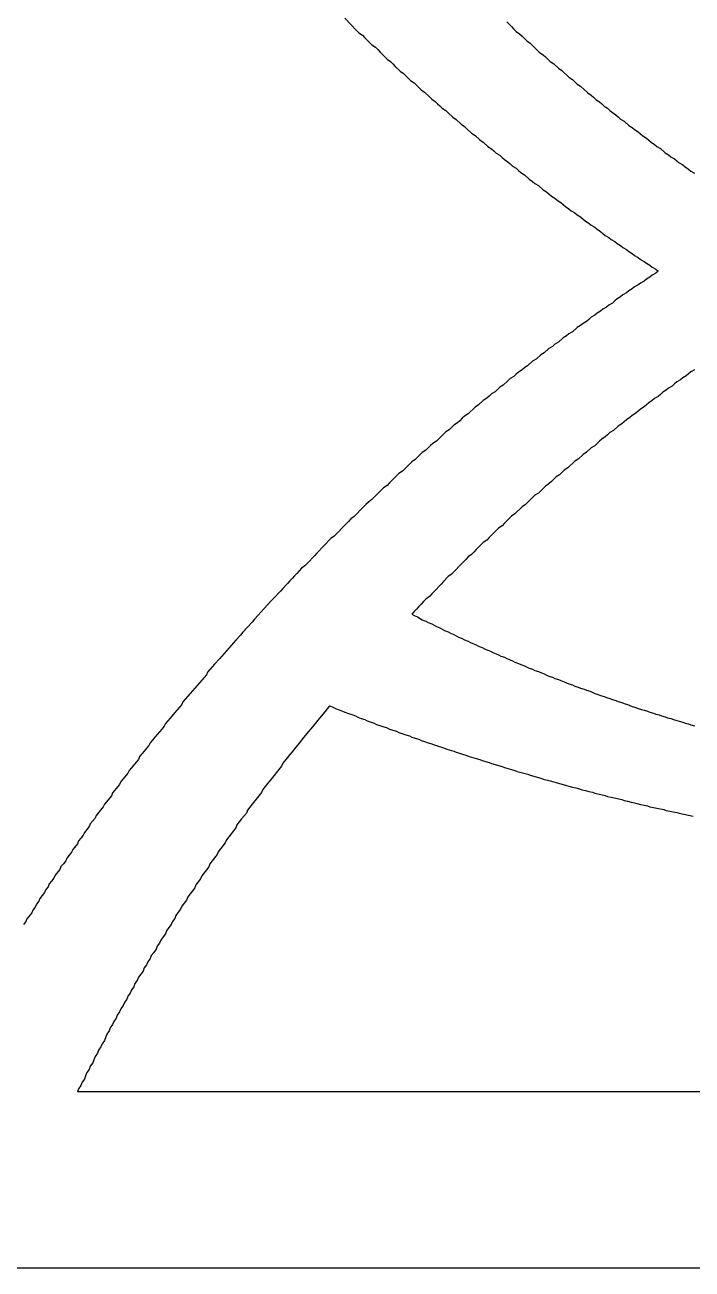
# Model space of a CAD drawing. Header units: millimetres. Extents: x -83618 to -12593, y -3271 to 55593.
# Drawn here: x -14522.22 to -14516.53, y -2847.49 to -2836.88 of the extents above; entities that cross this region are included whole.
import ezdxf

# ---------------------------------------------------------------- set-up
doc = ezdxf.new("R2010")
doc.units = ezdxf.units.MM

# ---------------------------------------------------------------- blocks, each defined once
blk = doc.blocks.new('ALUMINTECHNO-NEW-2AH67-ANKERS$3', base_point=(-108.517044, -515.146592))
at = {"color": 7, "linetype": 'Continuous'}
for p, q in [((-101.497141, -502.300182), (-101.497141, -485.300181)), ((-99.997163, -486.799756), (-99.997163, -496.055376)), ((-97.620221, -490.92637), (-97.644221, -490.80637)), ((-96.866221, -490.82637), (-96.873221, -490.79637)), ((-96.858221, -490.84637), (-96.866221, -490.82637)), ((-96.851221, -490.87637), (-96.858221, -490.84637)), ((-93.855221, -490.82637), (-93.889221, -490.86637)), ((-93.838221, -490.79637), (-93.855221, -490.82637)), ((-92.143221, -490.82637), (-92.160221, -490.79637)), ((-92.126221, -490.84637), (-92.143221, -490.82637)), ((-92.108221, -490.87637), (-92.126221, -490.84637)), ((-97.614221, -490.94637), (-97.620221, -490.92637)), ((-97.596221, -491.03637), (-97.614221, -490.94637)), ((-96.843221, -490.89637), (-96.851221, -490.87637)), ((-96.836221, -490.92637), (-96.843221, -490.89637)), ((-96.828221, -490.94637), (-96.836221, -490.92637)), ((-96.821221, -490.97637), (-96.828221, -490.94637)), ((-93.942221, -490.94637), (-93.959221, -490.96637)), ((-93.924221, -490.91637), (-93.942221, -490.94637)), ((-93.907221, -490.89637), (-93.924221, -490.91637)), ((-93.889221, -490.86637), (-93.907221, -490.89637)), ((-92.091221, -490.89637), (-92.108221, -490.87637)), ((-92.074221, -490.92637), (-92.091221, -490.89637)), ((-92.056221, -490.94637), (-92.074221, -490.92637)), ((-92.039221, -490.96637), (-92.056221, -490.94637)), ((-97.589221, -491.05637), (-97.596221, -491.03637)), ((-97.577221, -491.11637), (-97.589221, -491.05637)), ((-96.813221, -490.99637), (-96.821221, -490.97637)), ((-96.805221, -491.02637), (-96.813221, -490.99637)), ((-96.798221, -491.04637), (-96.805221, -491.02637)), ((-96.790221, -491.07637), (-96.798221, -491.04637)), ((-94.012221, -491.03637), (-94.030221, -491.06637)), ((-93.995221, -491.01637), (-94.012221, -491.03637)), ((-93.977221, -490.98637), (-93.995221, -491.01637)), ((-93.959221, -490.96637), (-93.977221, -490.98637)), ((-92.022221, -490.99637), (-92.039221, -490.96637)), ((-92.004221, -491.01637), (-92.022221, -490.99637)), ((-91.987221, -491.04637), (-92.004221, -491.01637)), ((-91.951221, -491.08637), (-91.987221, -491.04637)), ((-97.570221, -491.14637), (-97.577221, -491.11637)), ((-97.564221, -491.17637), (-97.570221, -491.14637)), ((-96.782221, -491.09637), (-96.790221, -491.07637)), ((-96.774221, -491.12637), (-96.782221, -491.09637)), ((-96.766221, -491.14637), (-96.774221, -491.12637)), ((-96.758221, -491.17637), (-96.766221, -491.14637)), ((-94.101221, -491.15637), (-94.119221, -491.18637)), ((-94.083221, -491.13637), (-94.101221, -491.15637)), ((-94.065221, -491.10637), (-94.083221, -491.13637)), ((-94.048221, -491.08637), (-94.065221, -491.10637)), ((-94.030221, -491.06637), (-94.048221, -491.08637)), ((-93.030221, -491.15637), (-93.047221, -491.17637)), ((-93.014221, -491.12637), (-93.030221, -491.15637)), ((-92.997221, -491.10637), (-93.014221, -491.12637)), ((-92.980221, -491.12637), (-92.997221, -491.10637)), ((-92.964221, -491.15637), (-92.980221, -491.12637)), ((-92.947221, -491.17637), (-92.964221, -491.15637)), ((-91.934221, -491.11637), (-91.951221, -491.08637)), ((-91.916221, -491.13637), (-91.934221, -491.11637)), ((-91.898221, -491.16637), (-91.916221, -491.13637)), ((-91.862221, -491.20637), (-91.898221, -491.16637)), ((-97.557221, -491.19637), (-97.564221, -491.17637)), ((-97.551221, -491.22637), (-97.557221, -491.19637)), ((-97.544221, -491.25637), (-97.551221, -491.22637)), ((-97.538221, -491.28637), (-97.544221, -491.25637)), ((-96.750221, -491.19637), (-96.758221, -491.17637)), ((-96.742221, -491.22637), (-96.750221, -491.19637)), ((-96.734221, -491.24637), (-96.742221, -491.22637)), ((-96.726221, -491.27637), (-96.734221, -491.24637)), ((-94.173221, -491.25637), (-94.209221, -491.29637)), ((-94.155221, -491.22637), (-94.173221, -491.25637)), ((-94.119221, -491.18637), (-94.155221, -491.22637)), ((-93.098221, -491.25637), (-93.115221, -491.27637)), ((-93.081221, -491.22637), (-93.098221, -491.25637)), ((-93.064221, -491.20637), (-93.081221, -491.22637)), ((-93.047221, -491.17637), (-93.064221, -491.20637)), ((-92.930221, -491.20637), (-92.947221, -491.17637)), ((-92.914221, -491.22637), (-92.930221, -491.20637)), ((-92.897221, -491.25637), (-92.914221, -491.22637)), ((-92.880221, -491.27637), (-92.897221, -491.25637)), ((-91.844221, -491.23637), (-91.862221, -491.20637)), ((-91.827221, -491.25637), (-91.844221, -491.23637)), ((-91.809221, -491.27637), (-91.827221, -491.25637)), ((-97.531221, -491.30637), (-97.538221, -491.28637)), ((-97.524221, -491.33637), (-97.531221, -491.30637)), ((-97.518221, -491.36637), (-97.524221, -491.33637)), ((-97.511221, -491.39637), (-97.518221, -491.36637)), ((-96.718221, -491.29637), (-96.726221, -491.27637)), ((-96.710221, -491.32637), (-96.718221, -491.29637)), ((-96.701221, -491.34637), (-96.710221, -491.32637)), ((-96.693221, -491.36637), (-96.701221, -491.34637)), ((-96.685221, -491.39637), (-96.693221, -491.36637)), ((-94.264221, -491.37637), (-94.300221, -491.41637)), ((-94.245221, -491.34637), (-94.264221, -491.37637)), ((-94.227221, -491.32637), (-94.245221, -491.34637)), ((-94.209221, -491.29637), (-94.227221, -491.32637)), ((-93.183221, -491.37637), (-93.200221, -491.40637)), ((-93.166221, -491.35637), (-93.183221, -491.37637)), ((-93.149221, -491.32637), (-93.166221, -491.35637)), ((-93.132221, -491.30637), (-93.149221, -491.32637)), ((-93.115221, -491.27637), (-93.132221, -491.30637)), ((-92.863221, -491.30637), (-92.880221, -491.27637)), ((-92.846221, -491.32637), (-92.863221, -491.30637)), ((-92.829221, -491.35637), (-92.846221, -491.32637)), ((-92.812221, -491.37637), (-92.829221, -491.35637)), ((-92.795221, -491.40637), (-92.812221, -491.37637)), ((-91.790221, -491.30637), (-91.809221, -491.27637)), ((-91.772221, -491.32637), (-91.790221, -491.30637)), ((-91.754221, -491.35637), (-91.772221, -491.32637)), ((-91.718221, -491.39637), (-91.754221, -491.35637)), ((-97.504221, -491.41637), (-97.511221, -491.39637)), ((-97.483221, -491.50637), (-97.504221, -491.41637)), ((-96.676221, -491.41637), (-96.685221, -491.39637)), ((-96.668221, -491.44637), (-96.676221, -491.41637)), ((-96.659221, -491.46637), (-96.668221, -491.44637)), ((-96.651221, -491.49637), (-96.659221, -491.46637)), ((-94.319221, -491.44637), (-94.355221, -491.48637)), ((-94.300221, -491.41637), (-94.319221, -491.44637)), ((-93.251221, -491.47637), (-93.269221, -491.49637)), ((-93.234221, -491.45637), (-93.251221, -491.47637)), ((-93.217221, -491.42637), (-93.234221, -491.45637)), ((-93.200221, -491.40637), (-93.217221, -491.42637)), ((-92.778221, -491.42637), (-92.795221, -491.40637)), ((-92.761221, -491.45637), (-92.778221, -491.42637)), ((-92.744221, -491.47637), (-92.761221, -491.45637)), ((-92.727221, -491.50637), (-92.744221, -491.47637)), ((-91.700221, -491.42637), (-91.718221, -491.39637)), ((-91.681221, -491.44637), (-91.700221, -491.42637)), ((-91.663221, -491.46637), (-91.681221, -491.44637)), ((-91.645221, -491.49637), (-91.663221, -491.46637)), ((-97.477221, -491.53637), (-97.483221, -491.50637)), ((-97.469221, -491.55637), (-97.477221, -491.53637)), ((-97.448221, -491.64637), (-97.469221, -491.55637)), ((-96.642221, -491.51637), (-96.651221, -491.49637)), ((-96.633221, -491.54637), (-96.642221, -491.51637)), ((-96.625221, -491.56637), (-96.633221, -491.54637)), ((-96.616221, -491.59637), (-96.625221, -491.56637)), ((-94.430221, -491.58637), (-94.448221, -491.60637)), ((-94.411221, -491.55637), (-94.430221, -491.58637)), ((-94.392221, -491.53637), (-94.411221, -491.55637)), ((-94.374221, -491.51637), (-94.392221, -491.53637)), ((-94.355221, -491.48637), (-94.374221, -491.51637)), ((-93.320221, -491.57637), (-93.338221, -491.59637)), ((-93.303221, -491.54637), (-93.320221, -491.57637)), ((-93.286221, -491.52637), (-93.303221, -491.54637)), ((-93.269221, -491.49637), (-93.286221, -491.52637)), ((-92.710221, -491.52637), (-92.727221, -491.50637)), ((-92.692221, -491.55637), (-92.710221, -491.52637)), ((-92.658221, -491.59637), (-92.692221, -491.55637)), ((-91.626221, -491.51637), (-91.645221, -491.49637)), ((-91.608221, -491.53637), (-91.626221, -491.51637)), ((-91.589221, -491.56637), (-91.608221, -491.53637)), ((-91.570221, -491.58637), (-91.589221, -491.56637)), ((-91.552221, -491.60637), (-91.570221, -491.58637)), ((-97.441221, -491.66637), (-97.448221, -491.64637)), ((-97.434221, -491.69637), (-97.441221, -491.66637)), ((-97.426221, -491.72637), (-97.434221, -491.69637)), ((-96.607221, -491.61637), (-96.616221, -491.59637)), ((-96.598221, -491.64637), (-96.607221, -491.61637)), ((-96.580221, -491.68637), (-96.598221, -491.64637)), ((-96.571221, -491.71637), (-96.580221, -491.68637)), ((-94.504221, -491.67637), (-94.542221, -491.71637)), ((-94.486221, -491.64637), (-94.504221, -491.67637)), ((-94.448221, -491.60637), (-94.486221, -491.64637)), ((-93.408221, -491.69637), (-93.425221, -491.71637)), ((-93.390221, -491.67637), (-93.408221, -491.69637)), ((-93.373221, -491.64637), (-93.390221, -491.67637)), ((-93.355221, -491.62637), (-93.373221, -491.64637)), ((-93.338221, -491.59637), (-93.355221, -491.62637)), ((-92.640221, -491.62637), (-92.658221, -491.59637)), ((-92.623221, -491.64637), (-92.640221, -491.62637)), ((-92.606221, -491.67637), (-92.623221, -491.64637)), ((-92.588221, -491.69637), (-92.606221, -491.67637)), ((-92.571221, -491.72637), (-92.588221, -491.69637)), ((-91.533221, -491.63637), (-91.552221, -491.60637)), ((-91.514221, -491.65637), (-91.533221, -491.63637)), ((-91.496221, -491.67637), (-91.514221, -491.65637)), ((-91.477221, -491.70637), (-91.496221, -491.67637)), ((-97.419221, -491.75637), (-97.426221, -491.72637)), ((-97.412221, -491.77637), (-97.419221, -491.75637)), ((-97.404221, -491.80637), (-97.412221, -491.77637)), ((-96.562221, -491.73637), (-96.571221, -491.71637)), ((-96.553221, -491.76637), (-96.562221, -491.73637)), ((-96.544221, -491.78637), (-96.553221, -491.76637)), ((-96.535221, -491.81637), (-96.544221, -491.78637)), ((-94.599221, -491.78637), (-94.618221, -491.81637)), ((-94.561221, -491.74637), (-94.599221, -491.78637)), ((-94.542221, -491.71637), (-94.561221, -491.74637)), ((-93.478221, -491.79637), (-93.514221, -491.83637)), ((-93.460221, -491.76637), (-93.478221, -491.79637)), ((-93.443221, -491.74637), (-93.460221, -491.76637)), ((-93.425221, -491.71637), (-93.443221, -491.74637)), ((-92.535221, -491.76637), (-92.571221, -491.72637)), ((-92.518221, -491.79637), (-92.535221, -491.76637)), ((-92.500221, -491.81637), (-92.518221, -491.79637)), ((-91.420221, -491.76637), (-91.477221, -491.70637)), ((-91.401221, -491.79637), (-91.420221, -491.76637)), ((-91.363221, -491.83637), (-91.401221, -491.79637)), ((-97.397221, -491.83637), (-97.404221, -491.80637)), ((-97.389221, -491.86637), (-97.397221, -491.83637)), ((-97.382221, -491.88637), (-97.389221, -491.86637)), ((-97.374221, -491.91637), (-97.382221, -491.88637)), ((-96.526221, -491.83637), (-96.535221, -491.81637)), ((-96.517221, -491.86637), (-96.526221, -491.83637)), ((-96.507221, -491.88637), (-96.517221, -491.86637)), ((-96.498221, -491.90637), (-96.507221, -491.88637)), ((-96.488221, -491.93637), (-96.498221, -491.90637)), ((-94.694221, -491.90637), (-94.714221, -491.92637)), ((-94.675221, -491.87637), (-94.694221, -491.90637)), ((-94.618221, -491.81637), (-94.675221, -491.87637)), ((-93.549221, -491.88637), (-93.567221, -491.91637)), ((-93.531221, -491.86637), (-93.549221, -491.88637)), ((-93.514221, -491.83637), (-93.531221, -491.86637)), ((-92.482221, -491.84637), (-92.500221, -491.81637)), ((-92.465221, -491.86637), (-92.482221, -491.84637)), ((-92.447221, -491.89637), (-92.465221, -491.86637)), ((-92.411221, -491.93637), (-92.447221, -491.89637)), ((-91.344221, -491.86637), (-91.363221, -491.83637)), ((-91.287221, -491.92637), (-91.344221, -491.86637)), ((-97.367221, -491.94637), (-97.374221, -491.91637)), ((-97.359221, -491.97637), (-97.367221, -491.94637)), ((-97.351221, -491.99637), (-97.359221, -491.97637)), ((-97.344221, -492.02637), (-97.351221, -491.99637)), ((-96.479221, -491.95637), (-96.488221, -491.93637)), ((-96.470221, -491.98637), (-96.479221, -491.95637)), ((-96.460221, -492.00637), (-96.470221, -491.98637)), ((-96.450221, -492.03637), (-96.460221, -492.00637)), ((-94.772221, -491.99637), (-94.791221, -492.01637)), ((-94.752221, -491.97637), (-94.772221, -491.99637)), ((-94.733221, -491.94637), (-94.752221, -491.97637)), ((-94.714221, -491.92637), (-94.733221, -491.94637)), ((-93.639221, -492.00637), (-93.657221, -492.03637)), ((-93.621221, -491.98637), (-93.639221, -492.00637)), ((-93.603221, -491.95637), (-93.621221, -491.98637)), ((-93.567221, -491.91637), (-93.603221, -491.95637)), ((-92.393221, -491.96637), (-92.411221, -491.93637)), ((-92.375221, -491.98637), (-92.393221, -491.96637)), ((-92.357221, -492.01637), (-92.375221, -491.98637)), ((-91.267221, -491.95637), (-91.287221, -491.92637)), ((-91.229221, -491.99637), (-91.267221, -491.95637)), ((-91.209221, -492.02637), (-91.229221, -491.99637)), ((-97.328221, -492.08637), (-97.344221, -492.02637)), ((-97.320221, -492.10637), (-97.328221, -492.08637)), ((-97.296221, -492.19637), (-97.320221, -492.10637)), ((-96.441221, -492.05637), (-96.450221, -492.03637)), ((-96.431221, -492.07637), (-96.441221, -492.05637)), ((-96.421221, -492.10637), (-96.431221, -492.07637)), ((-96.412221, -492.12637), (-96.421221, -492.10637)), ((-94.869221, -492.10637), (-94.889221, -492.12637)), ((-94.850221, -492.08637), (-94.869221, -492.10637)), ((-94.830221, -492.06637), (-94.850221, -492.08637)), ((-94.811221, -492.03637), (-94.830221, -492.06637)), ((-94.791221, -492.01637), (-94.811221, -492.03637)), ((-93.711221, -492.10637), (-93.747221, -492.14637)), ((-93.693221, -492.07637), (-93.711221, -492.10637)), ((-93.657221, -492.03637), (-93.693221, -492.07637)), ((-92.321221, -492.05637), (-92.357221, -492.01637)), ((-92.303221, -492.08637), (-92.321221, -492.05637)), ((-92.267221, -492.12637), (-92.303221, -492.08637)), ((-91.190221, -492.04637), (-91.209221, -492.02637)), ((-91.170221, -492.06637), (-91.190221, -492.04637)), ((-91.151221, -492.08637), (-91.170221, -492.06637)), ((-91.131221, -492.11637), (-91.151221, -492.08637)), ((-91.111221, -492.13637), (-91.131221, -492.11637)), ((-97.288221, -492.21637), (-97.296221, -492.19637)), ((-97.264221, -492.30637), (-97.288221, -492.21637)), ((-96.402221, -492.15637), (-96.412221, -492.12637)), ((-96.392221, -492.17637), (-96.402221, -492.15637)), ((-96.382221, -492.20637), (-96.392221, -492.17637)), ((-96.362221, -492.24637), (-96.382221, -492.20637)), ((-94.968221, -492.21637), (-94.987221, -492.23637)), ((-94.908221, -492.15637), (-94.968221, -492.21637)), ((-94.889221, -492.12637), (-94.908221, -492.15637)), ((-93.802221, -492.21637), (-93.821221, -492.24637)), ((-93.766221, -492.17637), (-93.802221, -492.21637)), ((-93.747221, -492.14637), (-93.766221, -492.17637)), ((-92.249221, -492.15637), (-92.267221, -492.12637)), ((-92.231221, -492.17637), (-92.249221, -492.15637)), ((-92.212221, -492.20637), (-92.231221, -492.17637)), ((-92.176221, -492.24637), (-92.212221, -492.20637)), ((-91.092221, -492.15637), (-91.111221, -492.13637)), ((-91.052221, -492.19637), (-91.092221, -492.15637)), ((-91.032221, -492.22637), (-91.052221, -492.19637)), ((-91.012221, -492.24637), (-91.032221, -492.22637)), ((-97.256221, -492.32637), (-97.264221, -492.30637)), ((-97.247221, -492.35637), (-97.256221, -492.32637)), ((-96.352221, -492.27637), (-96.362221, -492.24637)), ((-96.342221, -492.29637), (-96.352221, -492.27637)), ((-96.332221, -492.32637), (-96.342221, -492.29637)), ((-96.321221, -492.34637), (-96.332221, -492.32637)), ((-95.067221, -492.32637), (-95.087221, -492.35637)), ((-95.007221, -492.26637), (-95.067221, -492.32637)), ((-94.987221, -492.23637), (-95.007221, -492.26637)), ((-93.876221, -492.31637), (-93.894221, -492.33637)), ((-93.857221, -492.29637), (-93.876221, -492.31637)), ((-93.839221, -492.26637), (-93.857221, -492.29637)), ((-93.821221, -492.24637), (-93.839221, -492.26637)), ((-92.157221, -492.27637), (-92.176221, -492.24637)), ((-92.139221, -492.29637), (-92.157221, -492.27637)), ((-92.120221, -492.31637), (-92.139221, -492.29637)), ((-92.102221, -492.34637), (-92.120221, -492.31637)), ((-90.993221, -492.26637), (-91.012221, -492.24637)), ((-90.973221, -492.28637), (-90.993221, -492.26637)), ((-90.953221, -492.31637), (-90.973221, -492.28637)), ((-90.933221, -492.33637), (-90.953221, -492.31637)), ((-97.231221, -492.41637), (-97.247221, -492.35637)), ((-97.222221, -492.43637), (-97.231221, -492.41637)), ((-97.214221, -492.46637), (-97.222221, -492.43637)), ((-96.311221, -492.36637), (-96.321221, -492.34637)), ((-96.301221, -492.39637), (-96.311221, -492.36637)), ((-96.290221, -492.41637), (-96.301221, -492.39637)), ((-96.280221, -492.44637), (-96.290221, -492.41637)), ((-95.168221, -492.43637), (-95.188221, -492.46637)), ((-95.147221, -492.41637), (-95.168221, -492.43637)), ((-95.087221, -492.35637), (-95.147221, -492.41637)), ((-93.969221, -492.42637), (-93.987221, -492.45637)), ((-93.931221, -492.38637), (-93.969221, -492.42637)), ((-93.913221, -492.36637), (-93.931221, -492.38637)), ((-93.894221, -492.33637), (-93.913221, -492.36637)), ((-92.083221, -492.36637), (-92.102221, -492.34637)), ((-92.065221, -492.38637), (-92.083221, -492.36637)), ((-92.046221, -492.41637), (-92.065221, -492.38637)), ((-92.028221, -492.43637), (-92.046221, -492.41637)), ((-92.009221, -492.45637), (-92.028221, -492.43637)), ((-90.912221, -492.35637), (-90.933221, -492.33637)), ((-90.872221, -492.39637), (-90.912221, -492.35637)), ((-97.205221, -492.49637), (-97.214221, -492.46637)), ((-97.197221, -492.52637), (-97.205221, -492.49637)), ((-97.188221, -492.54637), (-97.197221, -492.52637)), ((-97.180221, -492.57637), (-97.188221, -492.54637)), ((-96.270221, -492.46637), (-96.280221, -492.44637)), ((-96.259221, -492.48637), (-96.270221, -492.46637)), ((-96.249221, -492.51637), (-96.259221, -492.48637)), ((-96.238221, -492.53637), (-96.249221, -492.51637)), ((-96.227221, -492.56637), (-96.238221, -492.53637)), ((-95.269221, -492.54637), (-95.290221, -492.56637)), ((-95.249221, -492.52637), (-95.269221, -492.54637)), ((-95.228221, -492.50637), (-95.249221, -492.52637)), ((-95.188221, -492.46637), (-95.228221, -492.50637)), ((-94.062221, -492.54637), (-94.081221, -492.56637)), ((-94.044221, -492.52637), (-94.062221, -492.54637)), ((-94.025221, -492.49637), (-94.044221, -492.52637)), ((-93.987221, -492.45637), (-94.025221, -492.49637)), ((-91.990221, -492.48637), (-92.009221, -492.45637)), ((-91.971221, -492.50637), (-91.990221, -492.48637)), ((-91.953221, -492.52637), (-91.971221, -492.50637)), ((-91.934221, -492.55637), (-91.953221, -492.52637)), ((-97.171221, -492.60637), (-97.180221, -492.57637)), ((-97.162221, -492.62637), (-97.171221, -492.60637)), ((-97.154221, -492.65637), (-97.162221, -492.62637)), ((-96.217221, -492.58637), (-96.227221, -492.56637)), ((-96.206221, -492.60637), (-96.217221, -492.58637)), ((-96.195221, -492.63637), (-96.206221, -492.60637)), ((-96.184221, -492.65637), (-96.195221, -492.63637)), ((-95.351221, -492.63637), (-95.372221, -492.65637)), ((-95.331221, -492.61637), (-95.351221, -492.63637)), ((-95.310221, -492.59637), (-95.331221, -492.61637)), ((-95.290221, -492.56637), (-95.310221, -492.59637)), ((-94.138221, -492.63637), (-94.157221, -492.66637)), ((-94.100221, -492.59637), (-94.138221, -492.63637)), ((-94.081221, -492.56637), (-94.100221, -492.59637)), ((-91.896221, -492.59637), (-91.934221, -492.55637)), ((-91.877221, -492.62637), (-91.896221, -492.59637)), ((-91.839221, -492.66637), (-91.877221, -492.62637)), ((-97.136221, -492.71637), (-97.154221, -492.65637)), ((-97.127221, -492.73637), (-97.136221, -492.71637)), ((-97.100221, -492.82637), (-97.127221, -492.73637)), ((-96.173221, -492.68637), (-96.184221, -492.65637)), ((-96.163221, -492.70637), (-96.173221, -492.68637)), ((-96.152221, -492.72637), (-96.163221, -492.70637)), ((-96.141221, -492.75637), (-96.152221, -492.72637)), ((-96.129221, -492.77637), (-96.141221, -492.75637)), ((-95.455221, -492.74637), (-95.475221, -492.76637)), ((-95.434221, -492.72637), (-95.455221, -492.74637)), ((-95.413221, -492.69637), (-95.434221, -492.72637)), ((-95.392221, -492.67637), (-95.413221, -492.69637)), ((-95.372221, -492.65637), (-95.392221, -492.67637)), ((-94.233221, -492.75637), (-94.252221, -492.77637)), ((-94.214221, -492.72637), (-94.233221, -492.75637)), ((-94.157221, -492.66637), (-94.214221, -492.72637)), ((-91.820221, -492.69637), (-91.839221, -492.66637)), ((-91.782221, -492.73637), (-91.820221, -492.69637)), ((-91.762221, -492.75637), (-91.782221, -492.73637)), ((-91.743221, -492.78637), (-91.762221, -492.75637)), ((-97.091221, -492.84637), (-97.100221, -492.82637)), ((-97.073221, -492.90637), (-97.091221, -492.84637)), ((-96.118221, -492.80637), (-96.129221, -492.77637)), ((-96.096221, -492.84637), (-96.118221, -492.80637)), ((-96.085221, -492.87637), (-96.096221, -492.84637)), ((-95.475221, -492.76637), (-95.580221, -492.86637)), ((-94.310221, -492.84637), (-94.329221, -492.86637)), ((-94.291221, -492.81637), (-94.310221, -492.84637)), ((-94.272221, -492.79637), (-94.291221, -492.81637)), ((-94.252221, -492.77637), (-94.272221, -492.79637)), ((-91.705221, -492.82637), (-91.743221, -492.78637)), ((-91.685221, -492.85637), (-91.705221, -492.82637)), ((-91.647221, -492.89637), (-91.685221, -492.85637)), ((-97.064221, -492.92637), (-97.073221, -492.90637)), ((-97.046221, -492.98637), (-97.064221, -492.92637)), ((-96.073221, -492.89637), (-96.085221, -492.87637)), ((-96.062221, -492.92637), (-96.073221, -492.89637)), ((-96.051221, -492.94637), (-96.062221, -492.92637)), ((-96.039221, -492.96637), (-96.051221, -492.94637)), ((-96.028221, -492.99637), (-96.039221, -492.96637)), ((-95.665221, -492.95637), (-95.728221, -493.01637)), ((-95.643221, -492.93637), (-95.665221, -492.95637)), ((-95.601221, -492.89637), (-95.643221, -492.93637)), ((-95.580221, -492.86637), (-95.601221, -492.89637)), ((-94.407221, -492.95637), (-94.426221, -492.97637)), ((-94.387221, -492.93637), (-94.407221, -492.95637)), ((-94.368221, -492.91637), (-94.387221, -492.93637)), ((-94.349221, -492.88637), (-94.368221, -492.91637)), ((-94.329221, -492.86637), (-94.349221, -492.88637)), ((-91.627221, -492.91637), (-91.647221, -492.89637)), ((-91.608221, -492.94637), (-91.627221, -492.91637)), ((-91.588221, -492.96637), (-91.608221, -492.94637)), ((-91.569221, -492.98637), (-91.588221, -492.96637)), ((-97.036221, -493.01637), (-97.046221, -492.98637)), ((-97.027221, -493.03637), (-97.036221, -493.01637)), ((-97.018221, -493.06637), (-97.027221, -493.03637)), ((-97.008221, -493.09637), (-97.018221, -493.06637)), ((-96.016221, -493.01637), (-96.028221, -492.99637)), ((-96.005221, -493.03637), (-96.016221, -493.01637)), ((-95.993221, -493.06637), (-96.005221, -493.03637)), ((-95.981221, -493.08637), (-95.993221, -493.06637)), ((-95.771221, -493.05637), (-95.793221, -493.08637)), ((-95.750221, -493.03637), (-95.771221, -493.05637)), ((-95.728221, -493.01637), (-95.750221, -493.03637)), ((-94.505221, -493.06637), (-94.524221, -493.08637)), ((-94.485221, -493.04637), (-94.505221, -493.06637)), ((-94.466221, -493.02637), (-94.485221, -493.04637)), ((-94.446221, -492.99637), (-94.466221, -493.02637)), ((-94.426221, -492.97637), (-94.446221, -492.99637)), ((-91.549221, -493.00637), (-91.569221, -492.98637)), ((-91.529221, -493.03637), (-91.549221, -493.00637)), ((-91.510221, -493.05637), (-91.529221, -493.03637)), ((-91.470221, -493.09637), (-91.510221, -493.05637)), ((-96.999221, -493.12637), (-97.008221, -493.09637)), ((-96.989221, -493.14637), (-96.999221, -493.12637)), ((-96.980221, -493.17637), (-96.989221, -493.14637)), ((-96.970221, -493.20637), (-96.980221, -493.17637)), ((-95.970221, -493.11637), (-95.981221, -493.08637)), ((-95.946221, -493.15637), (-95.970221, -493.11637)), ((-95.934221, -493.18637), (-95.946221, -493.15637)), ((-95.879221, -493.16637), (-95.900221, -493.18637)), ((-95.857221, -493.14637), (-95.879221, -493.16637)), ((-95.836221, -493.12637), (-95.857221, -493.14637)), ((-95.814221, -493.10637), (-95.836221, -493.12637)), ((-95.793221, -493.08637), (-95.814221, -493.10637)), ((-94.603221, -493.17637), (-94.623221, -493.20637)), ((-94.584221, -493.15637), (-94.603221, -493.17637)), ((-94.544221, -493.11637), (-94.584221, -493.15637)), ((-94.524221, -493.08637), (-94.544221, -493.11637)), ((-91.450221, -493.12637), (-91.470221, -493.09637)), ((-91.431221, -493.14637), (-91.450221, -493.12637)), ((-91.391221, -493.18637), (-91.431221, -493.14637)), ((-96.960221, -493.22637), (-96.970221, -493.20637)), ((-96.951221, -493.25637), (-96.960221, -493.22637)), ((-96.931221, -493.31637), (-96.951221, -493.25637)), ((-95.922221, -493.20637), (-95.934221, -493.18637)), ((-95.900221, -493.18637), (-95.922221, -493.20637)), ((-94.703221, -493.28637), (-94.723221, -493.31637)), ((-94.623221, -493.20637), (-94.703221, -493.28637)), ((-91.371221, -493.21637), (-91.391221, -493.18637)), ((-91.311221, -493.27637), (-91.371221, -493.21637)), ((-91.291221, -493.30637), (-91.311221, -493.27637)), ((-96.921221, -493.33637), (-96.931221, -493.31637)), ((-96.912221, -493.36637), (-96.921221, -493.33637)), ((-96.902221, -493.39637), (-96.912221, -493.36637)), ((-94.723221, -493.31637), (-94.803221, -493.39637)), ((-91.251221, -493.34637), (-91.291221, -493.30637)), ((-91.230221, -493.36637), (-91.251221, -493.34637)), ((-91.210221, -493.38637), (-91.230221, -493.36637)), ((-91.190221, -493.41637), (-91.210221, -493.38637)), ((-96.892221, -493.41637), (-96.902221, -493.39637)), ((-96.862221, -493.50637), (-96.892221, -493.41637)), ((-94.884221, -493.48637), (-94.905221, -493.50637)), ((-94.844221, -493.44637), (-94.884221, -493.48637)), ((-94.824221, -493.41637), (-94.844221, -493.44637)), ((-94.803221, -493.39637), (-94.824221, -493.41637)), ((-91.170221, -493.43637), (-91.190221, -493.41637)), ((-91.149221, -493.45637), (-91.170221, -493.43637)), ((-91.129221, -493.47637), (-91.149221, -493.45637)), ((-91.108221, -493.49637), (-91.129221, -493.47637)), ((-91.088221, -493.51637), (-91.108221, -493.49637)), ((-96.851221, -493.52637), (-96.862221, -493.50637)), ((-96.831221, -493.58637), (-96.851221, -493.52637)), ((-96.821221, -493.60637), (-96.831221, -493.58637)), ((-96.811221, -493.63637), (-96.821221, -493.60637)), ((-94.986221, -493.59637), (-95.007221, -493.61637)), ((-94.966221, -493.57637), (-94.986221, -493.59637)), ((-94.945221, -493.54637), (-94.966221, -493.57637)), ((-94.905221, -493.50637), (-94.945221, -493.54637)), ((-91.067221, -493.54637), (-91.088221, -493.51637)), ((-91.047221, -493.56637), (-91.067221, -493.54637)), ((-91.026221, -493.58637), (-91.047221, -493.56637)), ((-91.006221, -493.60637), (-91.026221, -493.58637)), ((-90.985221, -493.62637), (-91.006221, -493.60637)), ((-96.800221, -493.66637), (-96.811221, -493.63637)), ((-96.790221, -493.68637), (-96.800221, -493.66637)), ((-96.779221, -493.71637), (-96.790221, -493.68637)), ((-95.089221, -493.69637), (-95.110221, -493.72637)), ((-95.069221, -493.67637), (-95.089221, -493.69637)), ((-95.027221, -493.63637), (-95.069221, -493.67637)), ((-95.007221, -493.61637), (-95.027221, -493.63637)), ((-90.964221, -493.65637), (-90.985221, -493.62637)), ((-90.944221, -493.67637), (-90.964221, -493.65637)), ((-90.839221, -493.77637), (-90.944221, -493.67637)), ((-96.769221, -493.74637), (-96.779221, -493.71637)), ((-96.758221, -493.77637), (-96.769221, -493.74637)), ((-96.748221, -493.79637), (-96.758221, -493.77637)), ((-96.737221, -493.82637), (-96.748221, -493.79637)), ((-95.151221, -493.76637), (-95.256221, -493.86637)), ((-95.131221, -493.74637), (-95.151221, -493.76637)), ((-95.110221, -493.72637), (-95.131221, -493.74637)), ((-96.727221, -493.85637), (-96.737221, -493.82637)), ((-96.705221, -493.90637), (-96.729221, -493.92637)), ((-96.716221, -493.87637), (-96.727221, -493.85637)), ((-96.705221, -493.90637), (-96.716221, -493.87637)), ((-95.277221, -493.89637), (-95.403221, -494.01637)), ((-95.256221, -493.86637), (-95.277221, -493.89637)), ((-96.851221, -494.02637), (-96.899221, -494.06637)), ((-96.826221, -494.00637), (-96.851221, -494.02637)), ((-96.754221, -493.94637), (-96.826221, -494.00637)), ((-96.729221, -493.92637), (-96.754221, -493.94637)), ((-95.403221, -494.01637), (-95.425221, -494.03637)), ((-96.972221, -494.12637), (-96.997221, -494.14637)), ((-96.924221, -494.08637), (-96.972221, -494.12637)), ((-96.899221, -494.06637), (-96.924221, -494.08637)), ((-95.510221, -494.11637), (-95.531221, -494.14637)), ((-95.488221, -494.09637), (-95.510221, -494.11637)), ((-95.425221, -494.03637), (-95.488221, -494.09637)), ((-97.095221, -494.22637), (-97.120221, -494.24637)), ((-97.071221, -494.20637), (-97.095221, -494.22637)), ((-97.021221, -494.16637), (-97.071221, -494.20637)), ((-96.997221, -494.14637), (-97.021221, -494.16637)), ((-95.617221, -494.22637), (-95.639221, -494.24637)), ((-95.596221, -494.20637), (-95.617221, -494.22637)), ((-95.574221, -494.18637), (-95.596221, -494.20637)), ((-95.553221, -494.16637), (-95.574221, -494.18637)), ((-95.531221, -494.14637), (-95.553221, -494.16637)), ((-97.218221, -494.31637), (-97.343221, -494.41637)), ((-97.194221, -494.30637), (-97.218221, -494.31637)), ((-97.144221, -494.26637), (-97.194221, -494.30637)), ((-97.120221, -494.24637), (-97.144221, -494.26637)), ((-95.725221, -494.32637), (-95.791221, -494.38637)), ((-95.704221, -494.30637), (-95.725221, -494.32637)), ((-95.660221, -494.26637), (-95.704221, -494.30637)), ((-95.639221, -494.24637), (-95.660221, -494.26637)), ((-97.367221, -494.43637), (-97.417221, -494.47637)), ((-97.343221, -494.41637), (-97.367221, -494.43637)), ((-95.812221, -494.40637), (-95.966221, -494.54637)), ((-95.791221, -494.38637), (-95.812221, -494.40637)), ((-97.442221, -494.48637), (-97.542221, -494.56637)), ((-97.417221, -494.47637), (-97.442221, -494.48637)), ((-95.966221, -494.54637), (-95.989221, -494.56637)), ((-97.668221, -494.65637), (-97.694221, -494.67637)), ((-97.618221, -494.61637), (-97.668221, -494.65637)), ((-97.593221, -494.60637), (-97.618221, -494.61637)), ((-97.568221, -494.58637), (-97.593221, -494.60637)), ((-97.542221, -494.56637), (-97.568221, -494.58637)), ((-96.100221, -494.66637), (-96.144221, -494.70637)), ((-96.077221, -494.64637), (-96.100221, -494.66637)), ((-95.989221, -494.56637), (-96.077221, -494.64637)), ((-97.820221, -494.76637), (-97.846221, -494.78637)), ((-97.770221, -494.72637), (-97.820221, -494.76637)), ((-97.744221, -494.70637), (-97.770221, -494.72637)), ((-97.719221, -494.69637), (-97.744221, -494.70637)), ((-97.694221, -494.67637), (-97.719221, -494.69637)), ((-96.212221, -494.76637), (-96.234221, -494.78637)), ((-96.189221, -494.74637), (-96.212221, -494.76637)), ((-96.167221, -494.72637), (-96.189221, -494.74637)), ((-96.144221, -494.70637), (-96.167221, -494.72637)), ((-97.973221, -494.86637), (-98.025221, -494.90637)), ((-97.948221, -494.85637), (-97.973221, -494.86637)), ((-97.922221, -494.83637), (-97.948221, -494.85637)), ((-97.897221, -494.81637), (-97.922221, -494.83637)), ((-97.871221, -494.79637), (-97.897221, -494.81637)), ((-97.846221, -494.78637), (-97.871221, -494.79637)), ((-96.302221, -494.84637), (-96.348221, -494.88637)), ((-96.280221, -494.82637), (-96.302221, -494.84637)), ((-96.234221, -494.78637), (-96.280221, -494.82637)), ((-98.127221, -494.97637), (-98.153221, -494.99637)), ((-98.102221, -494.95637), (-98.127221, -494.97637)), ((-98.076221, -494.93637), (-98.102221, -494.95637)), ((-98.050221, -494.92637), (-98.076221, -494.93637)), ((-98.025221, -494.90637), (-98.050221, -494.92637)), ((-96.439221, -494.95637), (-96.485221, -494.99637)), ((-96.416221, -494.94637), (-96.439221, -494.95637)), ((-96.370221, -494.90637), (-96.416221, -494.94637)), ((-96.348221, -494.88637), (-96.370221, -494.90637)), ((-98.256221, -495.05637), (-98.334221, -495.11637)), ((-98.231221, -495.04637), (-98.256221, -495.05637)), ((-98.179221, -495.00637), (-98.231221, -495.04637)), ((-98.153221, -494.99637), (-98.179221, -495.00637)), ((-96.576221, -495.07637), (-96.600221, -495.09637)), ((-96.507221, -495.01637), (-96.576221, -495.07637)), ((-96.485221, -494.99637), (-96.507221, -495.01637)), ((-98.464221, -495.19637), (-98.491221, -495.21637)), ((-98.438221, -495.17637), (-98.464221, -495.19637)), ((-98.412221, -495.16637), (-98.438221, -495.17637)), ((-98.360221, -495.12637), (-98.412221, -495.16637)), ((-98.334221, -495.11637), (-98.360221, -495.12637)), ((-96.692221, -495.16637), (-96.738221, -495.20637)), ((-96.669221, -495.15637), (-96.692221, -495.16637)), ((-96.600221, -495.09637), (-96.669221, -495.15637)), ((-98.622221, -495.29637), (-98.648221, -495.30637)), ((-98.595221, -495.27637), (-98.622221, -495.29637)), ((-98.569221, -495.25637), (-98.595221, -495.27637)), ((-98.543221, -495.24637), (-98.569221, -495.25637)), ((-98.517221, -495.22637), (-98.543221, -495.24637)), ((-98.491221, -495.21637), (-98.517221, -495.22637)), ((-96.832221, -495.28637), (-96.855221, -495.30637)), ((-96.808221, -495.26637), (-96.832221, -495.28637)), ((-96.762221, -495.22637), (-96.808221, -495.26637)), ((-96.738221, -495.20637), (-96.762221, -495.22637)), ((-98.806221, -495.40637), (-98.833221, -495.42637)), ((-98.780221, -495.38637), (-98.806221, -495.40637)), ((-98.753221, -495.37637), (-98.780221, -495.38637)), ((-98.727221, -495.35637), (-98.753221, -495.37637)), ((-98.701221, -495.34637), (-98.727221, -495.35637)), ((-98.674221, -495.32637), (-98.701221, -495.34637)), ((-98.648221, -495.30637), (-98.674221, -495.32637)), ((-96.972221, -495.39637), (-96.996221, -495.41637)), ((-96.949221, -495.37637), (-96.972221, -495.39637)), ((-96.925221, -495.35637), (-96.949221, -495.37637)), ((-96.902221, -495.33637), (-96.925221, -495.35637)), ((-96.878221, -495.31637), (-96.902221, -495.33637)), ((-96.855221, -495.30637), (-96.878221, -495.31637)), ((-98.992221, -495.51637), (-99.019221, -495.53637)), ((-98.966221, -495.49637), (-98.992221, -495.51637)), ((-98.939221, -495.48637), (-98.966221, -495.49637)), ((-98.912221, -495.46637), (-98.939221, -495.48637)), ((-98.886221, -495.45637), (-98.912221, -495.46637)), ((-98.859221, -495.43637), (-98.886221, -495.45637)), ((-98.833221, -495.42637), (-98.859221, -495.43637)), ((-97.113221, -495.50637), (-97.137221, -495.52637)), ((-97.090221, -495.48637), (-97.113221, -495.50637)), ((-97.066221, -495.46637), (-97.090221, -495.48637)), ((-97.043221, -495.44637), (-97.066221, -495.46637)), ((-97.019221, -495.43637), (-97.043221, -495.44637)), ((-96.996221, -495.41637), (-97.019221, -495.43637)), ((-99.153221, -495.60637), (-99.179221, -495.62637)), ((-99.126221, -495.59637), (-99.153221, -495.60637)), ((-99.099221, -495.57637), (-99.126221, -495.59637)), ((-99.072221, -495.56637), (-99.099221, -495.57637)), ((-99.046221, -495.54637), (-99.072221, -495.56637)), ((-99.019221, -495.53637), (-99.046221, -495.54637)), ((-97.255221, -495.61637), (-97.279221, -495.62637)), ((-97.232221, -495.59637), (-97.255221, -495.61637)), ((-97.184221, -495.55637), (-97.232221, -495.59637)), ((-97.161221, -495.53637), (-97.184221, -495.55637)), ((-97.137221, -495.52637), (-97.161221, -495.53637)), ((-99.368221, -495.72637), (-99.395221, -495.74637)), ((-99.341221, -495.71637), (-99.368221, -495.72637)), ((-99.314221, -495.69637), (-99.341221, -495.71637)), ((-99.287221, -495.68637), (-99.314221, -495.69637)), ((-99.260221, -495.66637), (-99.287221, -495.68637)), ((-99.233221, -495.65637), (-99.260221, -495.66637)), ((-99.206221, -495.63637), (-99.233221, -495.65637)), ((-99.179221, -495.62637), (-99.206221, -495.63637)), ((-97.374221, -495.69637), (-97.446221, -495.75637)), ((-97.350221, -495.68637), (-97.374221, -495.69637)), ((-97.327221, -495.66637), (-97.350221, -495.68637)), ((-97.279221, -495.62637), (-97.327221, -495.66637)), ((-99.558221, -495.82637), (-99.585221, -495.84637)), ((-99.504221, -495.80637), (-99.558221, -495.82637)), ((-99.476221, -495.78637), (-99.504221, -495.80637)), ((-99.449221, -495.77637), (-99.476221, -495.78637)), ((-99.422221, -495.75637), (-99.449221, -495.77637)), ((-99.395221, -495.74637), (-99.422221, -495.75637)), ((-97.542221, -495.82637), (-97.566221, -495.83637)), ((-97.470221, -495.76637), (-97.542221, -495.82637)), ((-97.446221, -495.75637), (-97.470221, -495.76637)), ((-99.749221, -495.92637), (-99.777221, -495.94637)), ((-99.722221, -495.91637), (-99.749221, -495.92637)), ((-99.694221, -495.90637), (-99.722221, -495.91637)), ((-99.667221, -495.88637), (-99.694221, -495.90637)), ((-99.640221, -495.87637), (-99.667221, -495.88637)), ((-99.612221, -495.85637), (-99.640221, -495.87637)), ((-99.585221, -495.84637), (-99.612221, -495.85637)), ((-97.662221, -495.90637), (-97.710221, -495.94637)), ((-97.638221, -495.89637), (-97.662221, -495.90637)), ((-97.566221, -495.83637), (-97.638221, -495.89637)), ((-99.969221, -496.04637), (-99.997221, -496.05637)), ((-99.942221, -496.02637), (-99.969221, -496.04637)), ((-99.914221, -496.01637), (-99.942221, -496.02637)), ((-99.887221, -495.99637), (-99.914221, -496.01637)), ((-99.859221, -495.98637), (-99.887221, -495.99637)), ((-99.832221, -495.97637), (-99.859221, -495.98637)), ((-99.804221, -495.95637), (-99.832221, -495.97637)), ((-99.777221, -495.94637), (-99.804221, -495.95637)), ((-97.856221, -496.04637), (-97.880221, -496.05637)), ((-97.831221, -496.02637), (-97.856221, -496.04637)), ((-97.807221, -496.00637), (-97.831221, -496.02637)), ((-97.783221, -495.99637), (-97.807221, -496.00637)), ((-97.759221, -495.97637), (-97.783221, -495.99637)), ((-97.734221, -495.95637), (-97.759221, -495.97637)), ((-97.710221, -495.94637), (-97.734221, -495.95637)), ((-98.002221, -496.14637), (-98.026221, -496.15637)), ((-97.977221, -496.12637), (-98.002221, -496.14637)), ((-97.953221, -496.10637), (-97.977221, -496.12637)), ((-97.928221, -496.09637), (-97.953221, -496.10637)), ((-97.880221, -496.05637), (-97.928221, -496.09637)), ((-98.173221, -496.25637), (-98.198221, -496.27637)), ((-98.149221, -496.24637), (-98.173221, -496.25637)), ((-98.099221, -496.20637), (-98.149221, -496.24637)), ((-98.075221, -496.19637), (-98.099221, -496.20637)), ((-98.051221, -496.17637), (-98.075221, -496.19637)), ((-98.026221, -496.15637), (-98.051221, -496.17637)), ((-98.296221, -496.33637), (-98.346221, -496.37637)), ((-98.271221, -496.32637), (-98.296221, -496.33637)), ((-98.247221, -496.30637), (-98.271221, -496.32637)), ((-98.222221, -496.29637), (-98.247221, -496.30637)), ((-98.198221, -496.27637), (-98.222221, -496.29637)), ((-98.469221, -496.44637), (-98.519221, -496.48637)), ((-98.445221, -496.43637), (-98.469221, -496.44637)), ((-98.420221, -496.41637), (-98.445221, -496.43637)), ((-98.395221, -496.40637), (-98.420221, -496.41637)), ((-98.370221, -496.38637), (-98.395221, -496.40637)), ((-98.346221, -496.37637), (-98.370221, -496.38637)), ((-98.544221, -496.49637), (-98.569221, -496.51637)), ((-98.519221, -496.48637), (-98.544221, -496.49637))]:
    blk.add_line(p, q, dxfattribs=at)
blk.add_circle((-92.99714, -493.800181), 13.203125, dxfattribs=at)
for centre, radius, start, end in [((-92.99714, -493.800181), 13.5, 99.875944, 260.124056), ((-92.987442, -493.600245), 14, 174.430974, 269.296046), ((-92.99714, -493.800181), 14, 180, 267.640726), ((-93.014552, -493.601565), 15.5, 182.617779, 272.875028)]:
    blk.add_arc(centre, radius, start, end, dxfattribs=at)

msp = doc.modelspace()

# ---------------------------------------------------------------- block references
at = {"color": 7, "extrusion": (0, 0, -1), "rotation": 90}
msp.add_blockref('ALUMINTECHNO-NEW-2AH67-ANKERS$3', (14540.86403, -2854.49641), dxfattribs=at)

doc.saveas('drawing.dxf')
